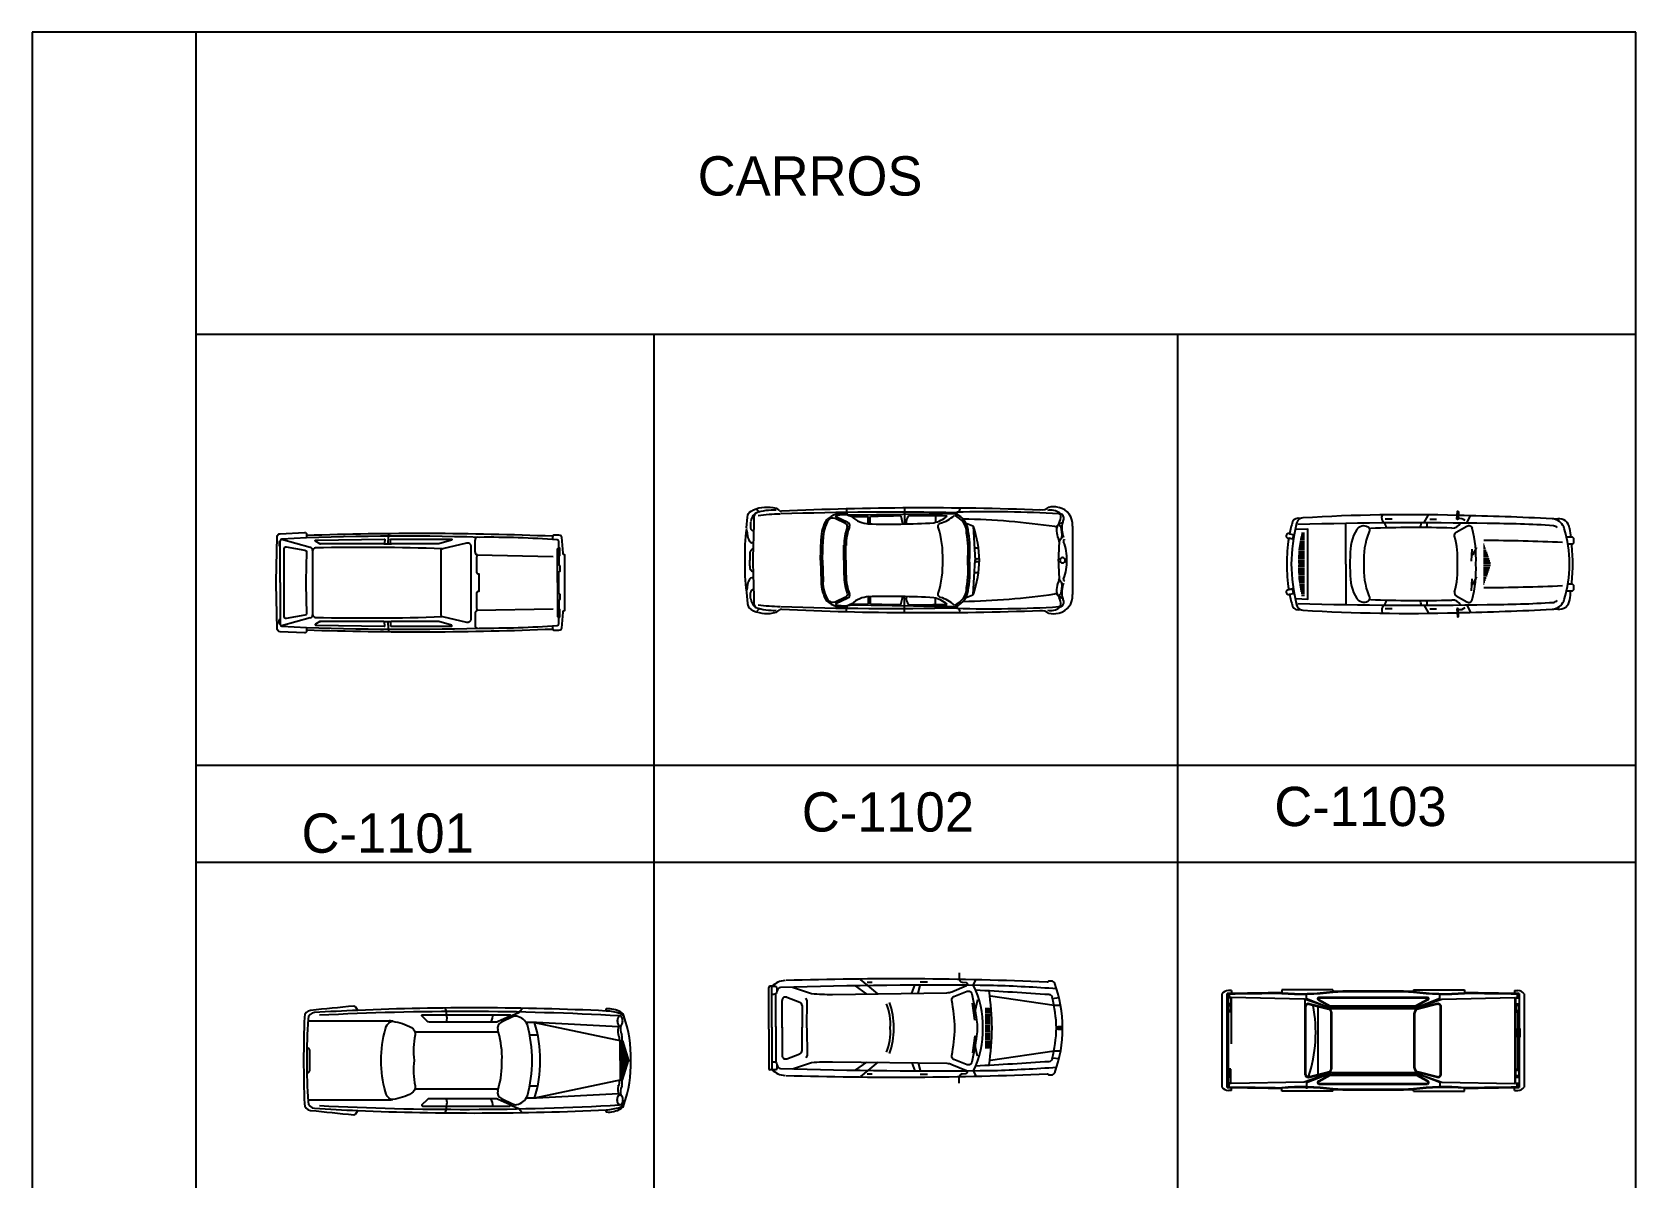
# Model space of a CAD drawing. Extents: x -106 to -5, y -44 to 31.
# Drawn here: x -77.34 to -52.84, y 13.89 to 31.39 of the extents above; entities that cross this region are included whole.
import ezdxf

# ---------------------------------------------------------------- set-up
doc = ezdxf.new("R2010")
doc.units = 0
doc.header["$LTSCALE"] = 100
doc.header["$MEASUREMENT"] = 0
doc.layers.add('C-CARRO', color=2, linetype='CONTINUOUS')
doc.layers.add('FOLHA', color=3, linetype='CONTINUOUS')

# ---------------------------------------------------------------- blocks, each defined once
blk = doc.blocks.new('C-1102')
at = {"layer": 'C-CARRO', "linetype": 'CONTINUOUS'}
for p, q in [((-3.452, 0.772), (-3.456, 0.723)), ((-2.568, 0.793), (-2.568, 0.556)), ((-4.919, 0.582), (-4.919, 0.496)), ((-3.469, 0.563), (-3.629, 0.638)), ((-3.433, 0.577), (-3.615, 0.663)), ((-1.79, 0.709), (-3.4, 0.688)), ((-3.373, 0.668), (-3.122, 0.668)), ((-3.121, 0.556), (-3.121, 0.666)), ((-3.092, 0.556), (-3.092, 0.666)), ((-2.622, 0.678), (-2.597, 0.561)), ((-2.094, 0.675), (-2.096, 0.584)), ((-1.628, 0.567), (-1.527, 0.528)), ((-1.52, 0.523), (-1.488, -0.005)), ((0, 0.523), (0, -0.523)), ((-4.9, 0.458), (-4.876, 0.439)), ((-3.85, 0), (-3.842, 0.328)), ((-3.822, -0.001), (-3.813, 0.327)), ((-4.929, 0.085), (-4.929, -0.003)), ((-4.929, -0.085), (-4.929, 0.003)), ((-3.822, 0.001), (-3.813, -0.327)), ((-3.493, -0.001), (-3.493, 0.23)), ((-3.493, 0.001), (-3.493, -0.23)), ((-3.464, 0.001), (-3.464, -0.23)), ((-1.52, -0.523), (-1.488, 0.005)), ((-3.85, 0), (-3.842, -0.328)), ((-4.9, -0.458), (-4.876, -0.439)), ((-4.983, -0.493), (-4.969, -0.66)), ((-4.919, -0.582), (-4.919, -0.496)), ((-3.433, -0.577), (-3.615, -0.663)), ((-3.452, -0.772), (-3.456, -0.723)), ((-1.79, -0.709), (-3.4, -0.688)), ((-3.373, -0.668), (-3.122, -0.668)), ((-3.121, -0.556), (-3.121, -0.666)), ((-3.092, -0.556), (-3.092, -0.666)), ((-2.622, -0.678), (-2.596, -0.554)), ((-2.568, -0.793), (-2.568, -0.556)), ((-2.094, -0.675), (-2.096, -0.584)), ((-1.628, -0.567), (-1.527, -0.528))]:
    blk.add_line(p, q, dxfattribs=at)
for points in [[(-4.983, 0.493), (-4.969, 0.66, -0.248051), (-4.912, 0.75, -0.180272), (-4.576, 0.804)], [(-1.767, 0.725, 0.01358), (-4.459, 0.707, 0.01358)], [(-3.126, 0.556, 0.021086), (-2.12, 0.572, 0.109394), (-1.917, 0.671)], [(-1.808, -0.686, 0.121143), (-2.019, -0.567, -0.418766), (-2.052, -0.507, 0.077439), (-1.983, 0, 0.077439), (-2.052, 0.507, -0.418766), (-2.019, 0.567, 0.121143), (-1.808, 0.686)], [(-5.006, 0.003, 0.044555), (-4.983, -0.485, 0.044555)], [(-3.491, -0.227, 0.088169), (-3.444, -0.504, -0.386508), (-3.469, -0.563), (-3.629, -0.638, -0.352279), (-3.731, -0.612, -0.143804), (-3.813, -0.324)], [(-4.936, -0.292, 0.14192), (-4.975, -0.456, 0.14192)]]:
    blk.add_lwpolyline(points, format="xyb", dxfattribs=at)
blk.add_lwpolyline([(-3.464, -0.001), (-3.464, 0.23)], dxfattribs=at)
for centre, radius, start, end in [((-4.584, 0.01), 0.755, 85.7203, 109.8748), ((-4.724, 0.843), 0.119, 212.6107, 243.1114), ((-4.573, 0.677), 0.123, 44.524, 90), ((-4.451, 0.796), 0.0476, 224.524, 273.2779), ((-2.259, -45.69), 46.49, 87.8176, 92.6986), ((-1.822, 0.812), 0.108, 284.0395, 344.6824), ((-1.257, -16.265), 17.006, 86.4656, 91.719), ((-0.468, 0.922), 0.151, 258.2535, 313.6042), ((-0.334, 0.54), 0.226, 53.7506, 102.3635), ((-0.291, 0.55), 0.267, 74.1741, 105.8259), ((-0.272, 0.541), 0.273, 356.2059, 76.6964), ((-4.871, 0.496), 0.0476, 180, 232.173), ((-4.739, 0.578), 0.177, 131.0948, 175.8393), ((-82.526, 2.333), 77.681, 358.27726, 358.78022), ((-4.815, 0.678), 0.0476, 109.105, 178.7802), ((-4.824, 0.675), 0.0476, 109.8748, 131.0948), ((-4.467, -1.574), 2.278, 90, 98.5572), ((-3.28, 0.328), 0.562, 147.7084, 180.4415), ((-3.28, 0.328), 0.533, 147.7084, 180.4415), ((-3.521, 0.356), 0.356, 80.6471, 130.4837), ((-3.664, 0.562), 0.0837, 65.166, 142.7911), ((-3.611, 0.671), 0.00952, 103.7072, 244.8823), ((-3.488, 0.166), 0.529, 80.4641, 103.7072), ((-2.688, 0.234), 0.803, 160.3545, 180.5093), ((-3.489, 0.52), 0.0476, 340.3545, 64.8823), ((-3.172, 1.238), 0.605, 241.225, 250.4942), ((-2.688, 0.234), 0.774, 158.548, 180.5093), ((-3.415, 0.73), 0.0423, 190.573, 270.2619), ((-3.453, 0.534), 0.0476, 338.548, 64.8823), ((-3.085, 0.99), 0.435, 228.1214, 266.535), ((-2.347, -22.821), 23.5, 90.6695, 91.8048), ((-2.415, 0.587), 0.128, 134.1691, 194.0471), ((-2.347, -22.821), 23.5, 88.9507, 90.3829), ((-1.907, 0.415), 0.288, 0.1042, 68.6722), ((-1.907, 0.415), 0.317, 0.1042, 68.6722), ((-1.885, -10.485), 11.116, 81.6532, 88.9109), ((-1.534, 0.51), 0.019, 19.0168, 68.5171), ((-3.149, -0.047), 1.727, 1.3878, 19.0168), ((-0.266, 0.542), 0.0286, 258.9021, 310.3254), ((-0.361, 0.688), 0.203, 304.1056, 318.7143), ((0.027, 0.45), 0.272, 162.7049, 211.6591), ((-0.211, 0.638), 0.0773, 269.3757, 71.5121), ((-0.181, 0.556), 0.0286, 150.2706, 239.9719), ((-0.211, 0.679), 0.0286, 5.7666, 85.4427), ((-0.369, 0.663), 0.188, 330.2706, 5.7666), ((-0.24, 0.678), 0.0597, 0.219, 48.3701), ((-0.21, 0.506), 0.0286, 19.5154, 59.9719), ((-0.514, 0.398), 0.352, 351.3898, 19.5154), ((0.249, 0.486), 0.414, 165.658, 199.5517), ((-2.265, 0.114), 2.743, 172.2266, 182.4311), ((-4.672, 0.441), 0.303, 177.1655, 209.4754), ((-4.893, 0.325), 0.0566, 197.1951, 286.7247), ((-3.306, 0.143), 1.709, 355.217, 9.1758), ((-3.306, 0.143), 1.738, 355.217, 9.1758), ((-0.229, 0.278), 0.0286, 357.4001, 67.4842), ((-72.876, 3.577), 72.75, 357.18225, 357.41128), ((-0.229, 0.292), 0.0286, 357.4113, 31.6591), ((-0.171, 0.298), 0.0286, 114.3718, 177.4178), ((-0.195, 0.35), 0.0286, 294.3718, 351.3898), ((-0.111, 0.294), 0.0286, 114.1191, 201.565), ((-0.8, 0.022), 0.712, 357.8332, 21.565), ((-4.862, 0.106), 0.0699, 104.6987, 197.1118), ((-82.526, -2.333), 77.681, 1.21978, 1.72274), ((-3.306, -0.143), 1.738, 350.8242, 4.783), ((-3.149, 0.047), 1.727, 340.9832, 358.6122), ((-1.471, 0.261), 0.0701, 239.2361, 290.2989), ((-1.458, 0.069), 0.0465, 229.6228, 310.3772), ((-0.154, 0), 0.0417, 0, 180), ((-0.8, -0.022), 0.712, 338.435, 2.1668), ((-4.862, -0.106), 0.0699, 162.8882, 255.3013), ((-2.688, -0.234), 0.774, 179.4907, 201.452), ((-3.306, -0.143), 1.709, 350.8242, 4.783), ((-1.471, -0.261), 0.0701, 69.7011, 120.7639), ((-1.458, -0.069), 0.0465, 49.6228, 130.3772), ((-72.876, -3.577), 72.75, 2.58872, 2.81775), ((-0.154, 0), 0.0417, 180, 0), ((-4.893, -0.325), 0.0566, 73.2753, 162.8049), ((-4.871, -0.496), 0.0476, 127.827, 180), ((-3.28, -0.328), 0.562, 179.5585, 212.2916), ((-1.907, -0.415), 0.288, 291.3278, 359.8958), ((-1.907, -0.415), 0.317, 291.3278, 359.8958), ((0.027, -0.45), 0.272, 148.3409, 197.2951), ((-0.229, -0.278), 0.0286, 292.5158, 2.5999), ((-0.229, -0.292), 0.0286, 328.3409, 2.5887), ((-0.171, -0.298), 0.0286, 182.5822, 245.6282), ((-0.195, -0.35), 0.0286, 8.6102, 65.6282), ((-0.514, -0.398), 0.352, 340.4846, 8.6102), ((0.249, -0.486), 0.414, 160.4483, 194.342), ((-0.111, -0.294), 0.0286, 158.435, 245.8809), ((-4.855, -0.651), 0.114, 184.6621, 240.3866), ((-4.739, -0.578), 0.177, 184.1607, 228.9052), ((-4.815, -0.678), 0.0476, 181.2198, 250.895), ((-4.824, -0.675), 0.0476, 228.9052, 250.1252), ((-4.584, -0.01), 0.755, 250.1252, 274.2797), ((-4.467, 1.574), 2.278, 261.4428, 270), ((-2.788, 48.832), 49.568, 268.0686, 271.1806), ((-3.521, -0.356), 0.356, 229.5163, 279.3529), ((-3.611, -0.671), 0.00952, 115.1177, 256.2928), ((-3.488, -0.166), 0.529, 256.2928, 279.5359), ((-3.172, -1.238), 0.605, 109.5058, 118.775), ((-3.415, -0.73), 0.0423, 89.7381, 169.427), ((-3.453, -0.534), 0.0476, 295.1177, 21.452), ((-3.085, -0.99), 0.435, 93.465, 131.8786), ((-2.806, -12.493), 11.941, 86.7056, 91.5374), ((-2.347, 22.821), 23.5, 268.1952, 269.3305), ((-2.415, -0.587), 0.128, 165.9529, 225.8309), ((-2.347, 22.821), 23.5, 269.6171, 271.0493), ((-2.242, -1.079), 0.522, 51.4433, 76.4153), ((-1.822, -0.812), 0.108, 15.3176, 75.9605), ((-1.257, 16.265), 17.006, 268.281, 273.5344), ((-1.885, 10.485), 11.116, 271.0891, 278.3468), ((-1.534, -0.51), 0.019, 291.4829, 340.9832), ((-0.334, -0.54), 0.226, 257.6365, 306.2494), ((-0.266, -0.542), 0.0286, 49.6746, 101.0979), ((-0.361, -0.688), 0.203, 41.2857, 55.8944), ((-0.211, -0.638), 0.0773, 288.4879, 90.6243), ((-0.181, -0.556), 0.0286, 120.0281, 209.7294), ((-0.272, -0.541), 0.273, 283.3036, 3.7941), ((-0.211, -0.679), 0.0286, 274.5573, 354.2334), ((-0.369, -0.663), 0.188, 354.2334, 29.7294), ((-0.24, -0.678), 0.0597, 311.6299, 359.781), ((-0.21, -0.506), 0.0286, 300.0281, 340.4846), ((-4.671, -0.327), 0.487, 240.3866, 281.2628), ((-4.724, -0.843), 0.119, 116.8886, 147.3893), ((-4.573, -0.677), 0.123, 270, 315.476), ((-4.451, -0.796), 0.0476, 86.7221, 135.476), ((-2.259, 45.69), 46.49, 267.3014, 272.1824), ((-0.468, -0.922), 0.151, 46.3958, 101.7465), ((-0.291, -0.55), 0.267, 254.1741, 285.8259)]:
    blk.add_arc(centre, radius, start, end, dxfattribs=at)
blk = doc.blocks.new('C-1103')
at = {"layer": 'C-CARRO', "linetype": 'CONTINUOUS'}
for p, q in [((-2.276, 0.627), (-2.207, 0.754)), ((-3.466, 0.001), (-3.466, 0.612)), ((-2.76, 0.687), (-2.868, 0.687)), ((-2.187, 0.687), (-2.085, 0.687)), ((-1.621, 0.627), (-1.569, 0.733)), ((-4.283, 0.382), (-4.339, 0.396)), ((-4.327, 0.462), (-4.269, 0.452)), ((-4.269, 0.452), (-4.283, 0.382)), ((-4.185, 0.253), (-4.097, 0.253)), ((-4.182, 0.285), (-4.097, 0.285)), ((-4.177, 0.316), (-4.097, 0.316)), ((-4.172, 0.348), (-4.097, 0.348)), ((-4.166, 0.38), (-4.097, 0.38)), ((-4.159, 0.412), (-4.097, 0.412)), ((-4.152, 0.443), (-4.097, 0.443)), ((-4.144, 0.475), (-4.097, 0.475)), ((-1.474, 0.256), (-1.526, 0.153)), ((-1.366, 0.305), (-1.355, 0.305)), ((-1.366, 0.274), (-1.344, 0.274)), ((-4.195, 0.094), (-4.097, 0.094)), ((-4.195, 0.063), (-4.097, 0.063)), ((-4.194, 0.126), (-4.097, 0.126)), ((-4.194, 0.031), (-4.097, 0.031)), ((-4.193, 0.158), (-4.097, 0.158)), ((-4.193, 0.001), (-4.097, 0.001)), ((-4.191, 0.19), (-4.097, 0.19)), ((-4.189, 0.221), (-4.097, 0.221)), ((-3.466, 0.001), (-3.466, -0.609)), ((-1.526, 0.153), (-1.542, 0.153)), ((-1.542, 0.153), (-1.524, 0.153)), ((-1.524, 0.141), (-1.542, 0.143)), ((-1.524, 0.153), (-1.524, 0.141)), ((-1.366, 0.242), (-1.333, 0.242)), ((-1.366, 0.21), (-1.322, 0.21)), ((-1.366, 0.178), (-1.311, 0.178)), ((-1.366, 0.147), (-1.3, 0.147)), ((-1.366, 0.115), (-1.289, 0.115)), ((-1.366, 0.083), (-1.278, 0.083)), ((-1.366, 0.051), (-1.267, 0.051)), ((-1.366, 0.02), (-1.256, 0.02)), ((-4.195, -0.06), (-4.097, -0.06)), ((-4.195, -0.091), (-4.097, -0.091)), ((-4.194, -0.028), (-4.097, -0.028)), ((-4.194, -0.123), (-4.097, -0.123)), ((-4.193, -0.155), (-4.097, -0.155)), ((-4.191, -0.187), (-4.097, -0.187)), ((-4.189, -0.218), (-4.097, -0.218)), ((-1.546, -0.406), (-1.538, -0.223)), ((-1.474, -0.196), (-1.526, -0.3)), ((-1.366, -0.017), (-1.256, -0.017)), ((-1.366, -0.049), (-1.267, -0.049)), ((-1.366, -0.08), (-1.278, -0.08)), ((-1.366, -0.112), (-1.289, -0.112)), ((-1.366, -0.144), (-1.3, -0.144)), ((-1.366, -0.175), (-1.311, -0.175)), ((-1.366, -0.207), (-1.322, -0.207)), ((-1.366, -0.239), (-1.333, -0.239)), ((-4.283, -0.379), (-4.339, -0.393)), ((-4.327, -0.459), (-4.269, -0.449)), ((-4.269, -0.449), (-4.283, -0.379)), ((-4.185, -0.25), (-4.097, -0.25)), ((-4.182, -0.282), (-4.097, -0.282)), ((-4.177, -0.314), (-4.097, -0.314)), ((-4.172, -0.345), (-4.097, -0.345)), ((-4.166, -0.377), (-4.097, -0.377)), ((-4.159, -0.409), (-4.097, -0.409)), ((-4.152, -0.44), (-4.097, -0.44)), ((-4.144, -0.472), (-4.097, -0.472)), ((-1.542, -0.3), (-1.524, -0.3)), ((-1.526, -0.3), (-1.542, -0.3)), ((-1.524, -0.312), (-1.542, -0.31)), ((-1.524, -0.3), (-1.524, -0.312)), ((-1.366, -0.271), (-1.344, -0.271)), ((-1.366, -0.302), (-1.355, -0.302)), ((-2.76, -0.685), (-2.868, -0.685)), ((-2.276, -0.624), (-2.207, -0.751)), ((-2.187, -0.685), (-2.085, -0.685)), ((-1.621, -0.624), (-1.569, -0.73))]:
    blk.add_line(p, q, dxfattribs=at)
for points in [[(-1.767, 0.745, 0.022134), (-4.125, 0.706, 0.089767), (-4.161, 0.697, 0.37104), (-4.282, 0.646, 0.021841), (-4.327, 0.462)], [(-2.914, 0.749, 0.297335), (-2.883, 0.625, 0.297335)], [(-0.029, 0.412, 0.008462), (-0.047, 0.543), (-0.052, 0.55, 0.44775), (-0.231, 0.691, -0.027638), (-0.278, 0.685, 0.046096), (-0.316, 0.692, 0.007519), (-1.751, 0.744)], [(-4.161, 0.697, 0.228086), (-4.22, 0.626, 0.059235), (-4.301, -0.002)], [(-1.283, 0.62, 0.012165), (-4.199, 0.604, 0.012165)], [(-3.301, 0.529, 0.161532), (-3.399, 0.13, 0.050047), (-3.408, -0.001, 0.050047)], [(-3.301, 0.529, -0.395157), (-3.131, 0.572, -0.355302), (-3.106, 0.51, -0.066154), (-3.117, 0.485, 0.107947), (-3.191, 0.001, 0.107947), (-3.117, -0.482, -0.066154), (-3.106, -0.507, -0.355302), (-3.131, -0.569, -0.395157), (-3.301, -0.526)], [(-1.806, 0.426, -0.340328), (-1.782, 0.486), (-1.617, 0.581, -0.501045), (-1.539, 0.548)], [(-1.539, -0.545, 0.076455), (-1.481, -0.002), (-1.481, 0.005, 0.076455), (-1.539, 0.548, 0.076455)], [(-0.236, 0.559, 0.085819), (-0.294, 0.587, 0.016), (-1.309, 0.62, 0.016883)], [(-0.278, -0.682, 0.260573), (-0.13, -0.539, 0.072218), (-0.052, -0.006), (-0.052, 0.009, 0.072218), (-0.13, 0.542, 0.260075), (-0.278, 0.685, 0.007519)], [(-1.806, -0.423, 0.082805), (-1.762, -0.006), (-1.762, 0.009, 0.082805), (-1.806, 0.426, 0.082805)], [(-0.077, 0.308), (-0.016, 0.308, 0.414214), (0.016, 0.34), (0.016, 0.38, 0.414214), (-0.016, 0.412), (-0.096, 0.412)], [(0, 0, 0.019705), (-0.017, 0.308, 0.019705)], [(-4.301, 0.005, 0.059235), (-4.22, -0.623, 0.228086), (-4.161, -0.694, 0.022134)], [(-3.408, 0.004, 0.050047), (-3.399, -0.127, 0.161532), (-3.301, -0.526, 0.161532)], [(-0.017, -0.305, 0.019705), (0, 0.003, 0.019705)], [(-4.327, -0.459, 0.021841), (-4.282, -0.643, 0.37104), (-4.161, -0.694, 0.089767), (-4.125, -0.703, 0.022134), (-1.767, -0.742, 0.022612)], [(-1.806, -0.423, 0.340328), (-1.782, -0.483), (-1.617, -0.578, 0.501045), (-1.539, -0.545)], [(-1.751, -0.741, 0.007519), (-0.316, -0.689, 0.045629), (-0.278, -0.682, -0.027425), (-0.231, -0.688, 0.438872), (-0.048, -0.544, 0.00821), (-0.029, -0.409, 0.00821)], [(-0.096, -0.409), (-0.016, -0.409, 0.414214), (0.016, -0.377), (0.016, -0.337, 0.414214), (-0.016, -0.305), (-0.077, -0.305)], [(-4.199, -0.601, 0.012165), (-1.283, -0.617, 0.012165)], [(-1.309, -0.617, 0.016), (-0.294, -0.584, 0.085819), (-0.236, -0.556)]]:
    blk.add_lwpolyline(points, format="xyb", dxfattribs=at)
for points in [[(-1.773, 0.687), (-1.761, 0.808), (-1.748, 0.801), (-1.754, 0.687), (-1.761, 0.68)], [(-1.773, -0.685), (-1.761, -0.805), (-1.748, -0.798), (-1.754, -0.685), (-1.761, -0.677)]]:
    blk.add_lwpolyline(points, close=True, dxfattribs=at)
for points in [[(-4.231, -0.525), (-4.047, -0.533), (-4.047, 0.001), (-4.047, 0.536), (-4.231, 0.528)], [(-1.546, 0.047), (-1.538, 0.23)]]:
    blk.add_lwpolyline(points, dxfattribs=at)
for centre, radius, start, end in [((-2.373, -16.758), 17.317, 88.2685, 92.3763), ((-2.982, 0.539), 0.134, 5.4232, 39.5781), ((-2.41, 0.617), 0.0925, 320.7624, 7.7153), ((-2.289, 0.61), 0.0656, 308.4398, 17.7719), ((-1.847, 0.699), 0.148, 269.2358, 330.3354), ((-1.726, 0.585), 0.113, 44.8604, 104.3585), ((-4.345, 0.431), 0.0358, 59.0259, 280.1268), ((-2.199, 0.036), 2.17, 170.4623, 180.9135), ((-1.595, -33.151), 33.513, 87.5448, 89.5969), ((-2.199, -0.033), 2.17, 179.0865, 189.5377), ((-4.345, -0.428), 0.0358, 79.8732, 300.9741), ((-1.595, 33.154), 33.513, 270.4031, 272.4552), ((-2.373, 16.761), 17.317, 267.6237, 271.7315), ((-2.803, -0.708), 0.117, 132.8149, 199.0511), ((-2.982, -0.536), 0.134, 320.4219, 354.5768), ((-2.41, -0.614), 0.0925, 352.2847, 39.2376), ((-2.289, -0.607), 0.0656, 342.2281, 51.5602), ((-1.847, -0.696), 0.148, 29.6646, 90.7642), ((-1.726, -0.582), 0.113, 255.6415, 315.1396)]:
    blk.add_arc(centre, radius, start, end, dxfattribs=at)
blk = doc.blocks.new('C-1104')
at = {"layer": 'C-CARRO', "linetype": 'CONTINUOUS'}
for p, q in [((-1.711, 0.734), (-1.66, 0.794)), ((-4.93, 0.604), (-3.695, 0.604)), ((-1.836, 0.683), (-1.711, 0.734)), ((-3.293, 0.437), (-2.027, 0.437)), ((-1.548, 0.391), (-1.427, 0.391)), ((-0.194, 0.395), (-0.19, 0.386)), ((-0.148, 0), (-0.148, 0.299)), ((-0.138, 0.386), (-0.138, 0.395)), ((-0.121, 0), (-0.138, 0.299)), ((-0.067, 0), (-0.128, 0.291)), ((-0.096, 0), (-0.128, 0.287)), ((-0.148, 0), (-0.148, -0.298)), ((-0.121, 0), (-0.138, -0.298)), ((-0.067, 0), (-0.128, -0.29)), ((-0.096, 0), (-0.128, -0.286)), ((-1.548, -0.39), (-1.427, -0.39)), ((-0.194, -0.395), (-0.19, -0.385)), ((-0.138, -0.385), (-0.138, -0.395)), ((-4.93, -0.604), (-3.695, -0.604)), ((-1.836, -0.682), (-1.711, -0.733)), ((-1.711, -0.733), (-1.66, -0.794))]:
    blk.add_line(p, q, dxfattribs=at)
for points in [[(-4.893, -0.763, 0.003227), (-4.234, -0.829, 0.279868), (-4.205, -0.814), (-4.173, -0.765, 0.02249), (-0.378, -0.755, 0.349009), (-0.378, -0.787, 0.154989), (-0.155, -0.737, 0.184356), (-0.107, -0.678, 0.08547), (0, 0, 0.08547), (-0.107, 0.679, 0.184356), (-0.155, 0.737, 0.154989), (-0.378, 0.788, 0.349009), (-0.378, 0.755, 0.02249), (-4.173, 0.765), (-4.205, 0.815, 0.279868), (-4.234, 0.829, 0.003227), (-4.893, 0.764, 0.373344), (-4.988, 0.662, 0.00947), (-5, 0, 0.00947), (-4.988, -0.662, 0.373344)], [(-3.818, 0, -0.064993), (-3.75, 0.483, -0.21714), (-3.671, 0.592, -0.168134), (-3.637, 0.598, -0.088439), (-3.351, 0.501, -0.319083), (-3.298, 0.391, 0.070059), (-3.314, 0, 0.070059), (-3.298, -0.39, -0.319083), (-3.351, -0.501, -0.088439), (-3.637, -0.597, -0.168134), (-3.671, -0.591, -0.21714), (-3.75, -0.482, -0.064993)], [(-1.852, 0.698, -0.803162), (-1.847, 0.678), (-2.037, 0.59, -0.109162), (-2.059, 0.585), (-3.077, 0.585, -0.20074), (-3.115, 0.601), (-3.193, 0.68, -0.66564), (-3.185, 0.698)], [(-0.126, 0.603, 0.054239), (-0.13, 0.634, 0.068074), (-0.138, 0.658, 0.105457), (-0.154, 0.677, 0.193515), (-0.168, 0.681, 0.167002), (-0.182, 0.676, 0.105457), (-0.197, 0.658, 0.068074), (-0.205, 0.634, 0.054239), (-0.209, 0.603, 0.054239), (-0.205, 0.572, 0.068074), (-0.197, 0.548, 0.105457), (-0.182, 0.53, 0.167002), (-0.168, 0.525, 0.167002), (-0.153, 0.53, 0.105457), (-0.138, 0.548, 0.068074), (-0.13, 0.572, 0.054239)], [(-1.852, -0.697, 0.803162), (-1.847, -0.677), (-2.037, -0.589, 0.109162), (-2.059, -0.584), (-3.077, -0.584, 0.20074), (-3.115, -0.6), (-3.193, -0.679, 0.66564), (-3.185, -0.697)], [(-0.126, -0.602, -0.054239), (-0.13, -0.633, -0.068074), (-0.138, -0.657, -0.105457), (-0.154, -0.676, -0.193515), (-0.168, -0.68, -0.167002), (-0.182, -0.675, -0.105457), (-0.197, -0.657, -0.068074), (-0.205, -0.633, -0.054239), (-0.209, -0.602, -0.054239), (-0.205, -0.571, -0.068074), (-0.197, -0.547, -0.105457), (-0.182, -0.529, -0.167002), (-0.168, -0.524, -0.167002), (-0.153, -0.529, -0.105457), (-0.138, -0.547, -0.068074), (-0.13, -0.571, -0.054239)]]:
    blk.add_lwpolyline(points, format="xyb", close=True, dxfattribs=at)
for points in [[(-4.173, 0.765, 0.003924), (-4.834, 0.732, 0.377516), (-4.933, 0.633, 0.016287), (-4.952, 0, 0.016287), (-4.933, -0.632, 0.377516), (-4.834, -0.731, 0.003924), (-4.173, -0.765, 0.060462)], [(-0.174, 0.68, 0.027495), (-4.756, 0.689, 0.027495)], [(-0.097, 0.646, 0.247213), (-0.167, 0.716, 0.060359), (-0.378, 0.755, 0.022488)], [(-1.745, 0.675, 0.157061), (-1.809, 0.666), (-1.978, 0.584, 0.350336), (-2.034, 0.465, 0.350336)], [(-1.508, 0, 0.063137), (-1.582, 0.544, 0.244551), (-1.745, 0.675, 0.255869)], [(-0.146, -0.298), (-1.471, -0.577, 0.073364), (-1.387, 0, 0.073364), (-1.471, 0.577), (-0.146, 0.298)], [(-1.97, 0, 0.081481), (-2.025, 0.426, 0.056473), (-2.034, 0.465)], [(-4.951, -0.184), (-4.938, -0.184, 0.414214), (-4.906, -0.153), (-4.906, 0), (-4.906, 0.153, 0.414214), (-4.938, 0.185), (-4.951, 0.185)], [(-1.745, -0.674, 0.244551), (-1.582, -0.543, 0.063137), (-1.508, 0.001, 0.062132)], [(-2.034, -0.464, 0.350336), (-1.978, -0.583), (-1.809, -0.665, 0.157061), (-1.745, -0.674)], [(-0.378, -0.755, 0.060359), (-0.167, -0.715, 0.247213), (-0.097, -0.645)]]:
    blk.add_lwpolyline(points, format="xyb", dxfattribs=at)
for points in [[(-0.189, 0.511), (-1.441, 0.577), (-1.598, 0.577)], [(-0.164, 0), (-0.164, 0.298), (-0.13, 0.298), (-0.039, 0), (0.004, 0)], [(-0.164, 0.001), (-0.164, -0.298), (-0.13, -0.298), (-0.039, 0.001), (0.004, 0.001)], [(-3.293, -0.436), (-2.027, -0.436)], [(-0.189, -0.51), (-1.441, -0.577), (-1.598, -0.577)]]:
    blk.add_lwpolyline(points, dxfattribs=at)
for centre, radius, start, end in [((-2.969, 0.717), 0.153, 352.9344, 32.8296), ((-3.899, -1.45), 2.064, 82.6987, 84.3133), ((-3.024, 0.643), 0.214, 345.6781, 14.8095), ((-2.26, 0.685), 0.151, 320.7332, 8.311), ((-0.066, 0.446), 0.137, 143.6761, 201.5045), ((0.003, 0.478), 0.164, 161.2266, 210.4509), ((-0.315, 0.317), 0.143, 356.616, 28.9253), ((-0.463, 0.342), 0.328, 352.3457, 7.6543), ((-3.297, -0.045), 1.327, 343.3265, 1.9594), ((-2.2, -0.403), 0.176, 339.9052, 352.8342), ((-0.066, -0.445), 0.137, 158.4955, 216.3239), ((-0.315, -0.316), 0.143, 331.0747, 3.384), ((0.003, -0.478), 0.164, 149.5491, 198.7734), ((-0.463, -0.341), 0.328, 352.3457, 7.6543), ((-2.554, 40.953), 41.7, 266.9731, 273.2729), ((-3.899, 1.45), 2.064, 275.6867, 277.3013), ((-2.969, -0.716), 0.153, 327.1704, 7.0656), ((-3.024, -0.642), 0.214, 345.1905, 14.3219), ((-2.26, -0.685), 0.151, 351.689, 39.2668), ((-0.435, 0.138), 0.894, 273.6185, 273.6422)]:
    blk.add_arc(centre, radius, start, end, dxfattribs=at)
blk = doc.blocks.new('C-1105')
at = {"layer": 'C-CARRO', "linetype": 'CONTINUOUS'}
for p, q in [((-2.973, 0.648), (-3.086, 0.741)), ((-1.579, 0.842), (-1.579, 0.753)), ((-4.488, 0.017), (-4.488, 0.619)), ((-4.439, 0.64), (-4.467, 0.64)), ((-4.439, 0.009), (-4.439, 0.632)), ((-4.382, 0.017), (-4.382, 0.513)), ((-2.994, 0.521), (-3.161, 0.641)), ((-2.987, 0.699), (-2.909, 0.699)), ((-2.824, 0.522), (-2.973, 0.648)), ((-2.301, 0.53), (-2.256, 0.652)), ((-2.204, 0.532), (-2.173, 0.649)), ((-2.173, 0.707), (-2.061, 0.707)), ((-1.534, 0.701), (-1.471, 0.693)), ((-1.453, 0.672), (-1.453, 0.652)), ((-1.361, 0.657), (-1.325, 0.733)), ((-4.283, 0), (-4.283, 0.42)), ((-4.212, 0.469), (-4.013, 0.392)), ((-3.979, 0.343), (-3.979, 0.009)), ((-1.339, 0.119), (-1.375, 0.379)), ((-1.339, 0.253), (-1.361, 0.244)), ((-1.297, 0.43), (-1.339, 0.253)), ((-1.182, 0.298), (-1.106, 0.298)), ((-1.182, 0.266), (-1.106, 0.266)), ((-1.099, 0.489), (-0.128, 0.346)), ((-0.152, 0.452), (-0.057, 0.463)), ((-0.128, 0.346), (-0.035, 0.346)), ((-4.488, -0.018), (-4.488, 0.017)), ((-4.439, 0.013), (-4.439, -0.633)), ((-4.382, 0.021), (-4.382, -0.515)), ((-1.182, 0.235), (-1.106, 0.235)), ((-1.182, 0.203), (-1.106, 0.203)), ((-1.182, 0.172), (-1.106, 0.172)), ((-1.182, 0.14), (-1.106, 0.14)), ((-1.182, 0.108), (-1.106, 0.108)), ((-1.182, 0.077), (-1.106, 0.077)), ((-1.182, 0.045), (-1.106, 0.045)), ((-1.182, 0.013), (-1.106, 0.013)), ((-4.488, -0.018), (-4.488, -0.62)), ((-3.908, -0.001), (-3.902, -0.423)), ((-1.339, -0.12), (-1.375, -0.38)), ((-1.182, -0.015), (-1.106, -0.015)), ((-1.182, -0.046), (-1.106, -0.046)), ((-1.182, -0.078), (-1.106, -0.078)), ((-1.182, -0.11), (-1.106, -0.11)), ((-1.182, -0.141), (-1.106, -0.141)), ((-1.182, -0.173), (-1.106, -0.173)), ((-1.182, -0.205), (-1.106, -0.205)), ((-1.182, -0.236), (-1.106, -0.236)), ((-3.902, -0.423), (-3.923, -0.456)), ((-1.339, -0.254), (-1.361, -0.245)), ((-1.297, -0.431), (-1.339, -0.254)), ((-1.182, -0.268), (-1.106, -0.268)), ((-1.182, -0.3), (-1.106, -0.3)), ((-0.152, -0.454), (-0.057, -0.465)), ((-4.439, -0.641), (-4.467, -0.641)), ((-4.425, -0.633), (-4.382, -0.633)), ((-4.361, -0.612), (-4.361, -0.557)), ((-2.994, -0.522), (-3.161, -0.642)), ((-2.973, -0.65), (-3.086, -0.743)), ((-2.987, -0.701), (-2.909, -0.701)), ((-2.824, -0.523), (-2.973, -0.65)), ((-2.301, -0.531), (-2.256, -0.654)), ((-2.204, -0.533), (-2.173, -0.65)), ((-2.173, -0.708), (-2.061, -0.708)), ((-1.534, -0.702), (-1.471, -0.694)), ((-1.453, -0.673), (-1.453, -0.653)), ((-1.361, -0.659), (-1.325, -0.734)), ((-1.579, -0.844), (-1.579, -0.755))]:
    blk.add_line(p, q, dxfattribs=at)
for points in [[(0, 0, 0.08858), (-0.118, 0.681, 0.315556), (-0.168, 0.716), (-0.212, 0.716), (-0.212, 0.72, -0.429001), (-0.234, 0.699, 0.01892), (-4.227, 0.724, 0.019147)], [(-0.09, 0.598, 0.008534), (-1.056, 0.648, 0.010504), (-4.31, 0.617, 0.399706), (-4.361, 0.565, -0.409381), (-4.413, 0.513), (-4.439, 0.513)], [(-4.361, 0.556), (-4.361, 0.611, 0.414214), (-4.382, 0.632), (-4.425, 0.632)], [(-4.127, 0.623), (-3.835, 0.524, 0.018848), (-3.515, 0.513), (-1.769, 0.538, 0.096165), (-1.691, 0.554), (-1.467, 0.648)], [(-1.644, 0, 0.034633), (-1.693, 0.42, -0.359343), (-1.66, 0.479), (-1.456, 0.56, -0.463673), (-1.385, 0.522, -0.017325), (-1.313, 0.118, -0.070894), (-1.313, -0.12, -0.017325), (-1.385, -0.523, -0.463673), (-1.456, -0.561), (-1.66, -0.48, -0.359343), (-1.693, -0.421, 0.034633), (-1.644, -0.001)], [(-1.217, 0, 0.116957), (-1.359, 0.651, 0.116957)], [(-2.641, -0.389, 0.071428), (-2.576, -0.01), (-2.576, 0.009, 0.071428), (-2.641, 0.388)], [(-4.283, 0.013), (-4.283, -0.421, 0.526698), (-4.212, -0.47), (-4.013, -0.393, 0.310017), (-3.979, -0.344), (-3.979, 0.013)], [(-4.227, -0.725, 0.01892), (-0.234, -0.701, -0.429001), (-0.212, -0.722), (-0.212, -0.717), (-0.168, -0.717, 0.315556), (-0.118, -0.683, 0.08858), (0, -0.001)], [(-2.69, -0.372, 0.115466), (-2.632, -0.001, 0.115466)], [(-1.359, -0.653, 0.116957), (-1.217, -0.001, 0.116957)], [(-4.439, -0.515), (-4.413, -0.515, -0.409381), (-4.361, -0.566, 0.399706), (-4.31, -0.618, 0.010504), (-1.056, -0.65, 0.008534), (-0.09, -0.599)], [(-4.127, -0.624), (-3.835, -0.526, -0.018848), (-3.515, -0.515), (-1.769, -0.539, -0.096165), (-1.691, -0.556), (-1.467, -0.65)]]:
    blk.add_lwpolyline(points, format="xyb", dxfattribs=at)
for points in [[(-3.908, 0), (-3.902, 0.421), (-3.923, 0.454)], [(-0.069, -0.001), (-0.069, 0.024), (-0.026, 0.024), (-0.026, -0.001), (-0.026, -0.026), (-0.069, -0.026), (-0.069, -0.001), (-0.092, -0.001), (-0.022, -0.001)], [(-1.099, -0.49), (-0.128, -0.347), (-0.035, -0.347)]]:
    blk.add_lwpolyline(points, dxfattribs=at)
for centre, radius, start, end in [((-1.527, 0.753), 0.0527, 180, 262.5194), ((-4.467, 0.619), 0.0211, 90, 180), ((-4.232, 0.445), 0.279, 91.8429, 137.9318), ((-1.474, 0.672), 0.0211, 0, 82.5194), ((-4.163, -56.558), 57.204, 86.0303, 87.1583), ((-6.427, -0.122), 5.351, 1.3106, 7.3713), ((-0.207, 0.456), 0.0527, 13.4685, 84.8993), ((-4.231, 0.42), 0.0527, 68.8973, 180), ((-4.032, 0.343), 0.0527, 0, 68.8973), ((-3.452, 0.062), 0.822, 355.6891, 22.0353), ((-2.471, -0.086), 2.38, 2.0617, 13.4685), ((-6.427, 0.121), 5.351, 352.6287, 358.6894), ((-2.471, 0.084), 2.38, 346.5315, 357.9383), ((-0.207, -0.458), 0.0527, 275.1007, 346.5315), ((-4.467, -0.62), 0.0211, 180, 270), ((-4.232, -0.446), 0.279, 222.0682, 268.1571), ((-4.382, -0.612), 0.0211, 270, 0), ((-1.527, -0.755), 0.0527, 97.4806, 180), ((-1.474, -0.673), 0.0211, 277.4806, 0), ((-4.163, 56.557), 57.204, 272.8417, 273.9697)]:
    blk.add_arc(centre, radius, start, end, dxfattribs=at)
blk = doc.blocks.new('C-1106')
at = {"layer": 'C-CARRO'}
for p, q in [((-4.47, 0.762), (-4.519, 0.762)), ((-4.47, 0.762), (-4.47, 0.719)), ((-2.924, 0.774), (-3.704, 0.774)), ((-3.704, 0.774), (-3.704, 0.719)), ((-2.924, 0.774), (-2.924, 0.749)), ((-1.693, 0.774), (-0.913, 0.774)), ((-1.693, 0.774), (-1.693, 0.749)), ((-0.913, 0.774), (-0.913, 0.719)), ((-0.146, 0.762), (-0.146, 0.719)), ((-0.146, 0.762), (-0.097, 0.762)), ((-4.616, -0.713), (-4.616, 0.713)), ((-4.538, -0.716), (-4.538, 0.716)), ((-4.481, 0.656), (-4.538, 0.656)), ((-4.481, 0.651), (-4.538, 0.651)), ((-4.481, 0.559), (-4.538, 0.559)), ((-4.481, 0.554), (-4.538, 0.554)), ((-4.519, 0.707), (-4.519, 0.656)), ((-4.519, 0.656), (-4.519, 0.707)), ((-4.519, -0.707), (-4.519, 0.671)), ((-4.509, 0.708), (-4.509, 0.656)), ((-4.481, 0.656), (-4.481, 0.439)), ((-3.359, 0.634), (-4.474, 0.658)), ((-4.474, 0.658), (-4.474, -0.05)), ((-2.939, 0.489), (-3.359, 0.634)), ((-3.346, -0.523), (-3.346, 0.63)), ((-3.337, -0.521), (-3.337, 0.545)), ((-3.327, 0.643), (-3.327, 0.706)), ((-3.327, 0.643), (-2.939, 0.489)), ((-3.293, 0.554), (-2.992, 0.479)), ((-3.291, 0.564), (-2.99, 0.488)), ((-3.151, 0.519), (-3.151, -0.519)), ((-3.139, 0.664), (-1.475, 0.664)), ((-3.139, 0.654), (-1.477, 0.654)), ((-3.139, 0.627), (-2.962, 0.528)), ((-3.139, 0.616), (-2.964, 0.518)), ((-2.964, 0.518), (-1.652, 0.518)), ((-2.962, 0.528), (-1.655, 0.528)), ((-1.29, 0.643), (-1.677, 0.489)), ((-1.677, 0.489), (-1.258, 0.634)), ((-1.477, 0.627), (-1.655, 0.528)), ((-1.477, 0.616), (-1.652, 0.518)), ((-1.326, 0.564), (-1.627, 0.488)), ((-1.324, 0.554), (-1.624, 0.479)), ((-1.29, 0.643), (-1.29, 0.706)), ((-1.28, -0.522), (-1.28, 0.545)), ((-1.27, -0.523), (-1.27, 0.535)), ((-1.258, 0.634), (-0.143, 0.658)), ((-0.143, 0.658), (-0.143, -0.658)), ((-0.135, 0.656), (-0.135, 0.439)), ((-0.135, 0.656), (-0.078, 0.656)), ((-0.135, 0.651), (-0.078, 0.651)), ((-0.135, 0.559), (-0.078, 0.559)), ((-0.135, 0.554), (-0.078, 0.554)), ((-0.107, 0.717), (-0.107, 0.656)), ((-0.107, 0.675), (-0.107, 0.651)), ((-0.097, 0.707), (-0.097, 0.656)), ((-0.078, 0.716), (-0.078, -0.047)), ((0, 0.713), (0, -0.713)), ((-4.481, 0.439), (-4.538, 0.439)), ((-2.947, -0.419), (-2.947, 0.419)), ((-2.939, 0.489), (-1.677, 0.489)), ((-2.937, -0.419), (-2.937, 0.419)), ((-1.68, -0.419), (-1.68, 0.419)), ((-1.67, -0.419), (-1.67, 0.419)), ((-0.135, 0.439), (-0.078, 0.439)), ((-0.107, 0.439), (-0.107, -0.439)), ((-0.097, 0.439), (-0.097, -0.047)), ((-0.107, 0.051), (-0.107, 0.184)), ((-0.068, 0.051), (-0.107, 0.051)), ((-0.097, 0.051), (-0.097, -0.439)), ((-0.078, 0.051), (-0.078, -0.716)), ((-0.068, 0.184), (-0.068, 0.051)), ((-0.107, -0.047), (-0.068, -0.047)), ((-4.481, -0.439), (-4.538, -0.439)), ((-4.481, -0.656), (-4.481, -0.439)), ((-2.939, -0.489), (-3.359, -0.634)), ((-3.293, -0.554), (-2.992, -0.479)), ((-3.291, -0.564), (-2.99, -0.488)), ((-2.939, -0.489), (-1.677, -0.489)), ((-1.677, -0.489), (-1.258, -0.634)), ((-1.326, -0.564), (-1.627, -0.488)), ((-1.324, -0.554), (-1.624, -0.479)), ((-0.135, -0.656), (-0.135, -0.439)), ((-0.135, -0.439), (-0.078, -0.439)), ((-4.481, -0.554), (-4.538, -0.554)), ((-4.481, -0.559), (-4.538, -0.559)), ((-4.481, -0.651), (-4.538, -0.651)), ((-4.481, -0.656), (-4.538, -0.656)), ((-4.519, -0.707), (-4.519, -0.656)), ((-4.519, -0.656), (-4.519, -0.707)), ((-4.509, -0.708), (-4.509, -0.656)), ((-3.359, -0.634), (-4.474, -0.658)), ((-4.47, -0.762), (-4.47, -0.719)), ((-3.704, -0.775), (-3.704, -0.729)), ((-3.327, -0.643), (-2.985, -0.507)), ((-3.327, -0.643), (-3.327, -0.74)), ((-3.139, -0.616), (-2.964, -0.518)), ((-3.139, -0.627), (-2.962, -0.528)), ((-3.139, -0.654), (-1.477, -0.654)), ((-3.139, -0.664), (-1.475, -0.664)), ((-2.964, -0.518), (-1.652, -0.518)), ((-2.962, -0.528), (-1.655, -0.528)), ((-1.477, -0.627), (-1.655, -0.528)), ((-1.477, -0.616), (-1.652, -0.518)), ((-1.29, -0.643), (-1.631, -0.507)), ((-1.29, -0.643), (-1.29, -0.706)), ((-1.258, -0.634), (-0.143, -0.658)), ((-0.913, -0.774), (-0.913, -0.719)), ((-0.146, -0.762), (-0.146, -0.719)), ((-0.135, -0.554), (-0.078, -0.554)), ((-0.135, -0.559), (-0.078, -0.559)), ((-0.135, -0.651), (-0.078, -0.651)), ((-0.135, -0.656), (-0.078, -0.656)), ((-0.107, -0.717), (-0.107, -0.656)), ((-0.107, -0.656), (-0.107, -0.708)), ((-0.097, -0.707), (-0.097, -0.656)), ((-0.097, -0.656), (-0.097, -0.707)), ((-4.47, -0.762), (-4.519, -0.762)), ((-2.924, -0.774), (-3.704, -0.775)), ((-2.924, -0.774), (-2.924, -0.749)), ((-1.693, -0.774), (-1.693, -0.749)), ((-1.693, -0.774), (-0.913, -0.774)), ((-0.146, -0.762), (-0.097, -0.762))]:
    blk.add_line(p, q, dxfattribs=at)
for points in [[(-4.482, 0.497, -0.048725), (-4.484, 0.476, -0.0625), (-4.489, 0.46, -0.10298), (-4.499, 0.448, -0.180912), (-4.51, 0.443, -0.180912), (-4.521, 0.448, -0.10298), (-4.53, 0.46, -0.0625), (-4.536, 0.476, -0.048725), (-4.538, 0.497, -0.048725), (-4.536, 0.518, -0.0625), (-4.53, 0.534, -0.10298), (-4.521, 0.546, -0.180912), (-4.51, 0.551, -0.180912), (-4.499, 0.546, -0.10298), (-4.489, 0.534, -0.0625), (-4.484, 0.518, -0.048725)], [(-4.486, 0.497, -0.048725), (-4.488, 0.477, -0.0625), (-4.493, 0.463, -0.10298), (-4.502, 0.451, -0.180912), (-4.51, 0.448, -0.180912), (-4.517, 0.451, -0.10298), (-4.526, 0.463, -0.0625), (-4.531, 0.477, -0.048725), (-4.533, 0.497, -0.048725), (-4.531, 0.517, -0.0625), (-4.526, 0.531, -0.10298), (-4.517, 0.543, -0.180912), (-4.51, 0.546, -0.180912), (-4.502, 0.543, -0.10298), (-4.493, 0.531, -0.0625), (-4.488, 0.517, -0.048725)], [(-0.135, 0.497, 0.048725), (-0.133, 0.476, 0.0625), (-0.128, 0.46, 0.10298), (-0.118, 0.448, 0.180912), (-0.107, 0.443, 0.180912), (-0.096, 0.448, 0.10298), (-0.086, 0.46, 0.0625), (-0.081, 0.476, 0.048725), (-0.079, 0.497, 0.048725), (-0.081, 0.518, 0.0625), (-0.086, 0.534, 0.10298), (-0.096, 0.546, 0.180912), (-0.107, 0.551, 0.180912), (-0.118, 0.546, 0.10298), (-0.128, 0.534, 0.0625), (-0.133, 0.518, 0.048725)], [(-0.13, 0.497, 0.048725), (-0.128, 0.477, 0.0625), (-0.123, 0.463, 0.10298), (-0.115, 0.451, 0.180912), (-0.107, 0.448, 0.180912), (-0.099, 0.451, 0.10298), (-0.09, 0.463, 0.0625), (-0.086, 0.477, 0.048725), (-0.084, 0.497, 0.048725), (-0.086, 0.517, 0.0625), (-0.09, 0.531, 0.10298), (-0.099, 0.543, 0.180912), (-0.107, 0.546, 0.180912), (-0.115, 0.543, 0.10298), (-0.123, 0.531, 0.0625), (-0.128, 0.517, 0.048725)], [(-4.482, -0.497, 0.048725), (-4.484, -0.476, 0.0625), (-4.489, -0.461, 0.10298), (-4.499, -0.448, 0.180912), (-4.51, -0.443, 0.180912), (-4.521, -0.448, 0.10298), (-4.53, -0.461, 0.0625), (-4.536, -0.476, 0.048725), (-4.538, -0.497, 0.048725), (-4.536, -0.518, 0.0625), (-4.53, -0.534, 0.10298), (-4.521, -0.547, 0.180912), (-4.51, -0.551, 0.180912), (-4.499, -0.547, 0.10298), (-4.489, -0.534, 0.0625), (-4.484, -0.518, 0.048725)], [(-4.486, -0.497, 0.048725), (-4.488, -0.477, 0.0625), (-4.493, -0.463, 0.10298), (-4.502, -0.451, 0.180912), (-4.51, -0.448, 0.180912), (-4.517, -0.451, 0.10298), (-4.526, -0.463, 0.0625), (-4.531, -0.477, 0.048725), (-4.533, -0.497, 0.048725), (-4.531, -0.517, 0.0625), (-4.526, -0.531, 0.10298), (-4.517, -0.543, 0.180912), (-4.51, -0.546, 0.180912), (-4.502, -0.543, 0.10298), (-4.493, -0.531, 0.0625), (-4.488, -0.517, 0.048725)], [(-0.135, -0.497, -0.048725), (-0.133, -0.476, -0.0625), (-0.128, -0.46, -0.10298), (-0.118, -0.448, -0.180912), (-0.107, -0.443, -0.180912), (-0.096, -0.448, -0.10298), (-0.086, -0.46, -0.0625), (-0.081, -0.476, -0.048725), (-0.079, -0.497, -0.048725), (-0.081, -0.518, -0.0625), (-0.086, -0.534, -0.10298), (-0.096, -0.546, -0.180912), (-0.107, -0.551, -0.180912), (-0.118, -0.546, -0.10298), (-0.128, -0.534, -0.0625), (-0.133, -0.518, -0.048725)], [(-0.13, -0.497, -0.048725), (-0.128, -0.477, -0.0625), (-0.123, -0.463, -0.10298), (-0.115, -0.451, -0.180912), (-0.107, -0.448, -0.180912), (-0.099, -0.451, -0.10298), (-0.09, -0.463, -0.0625), (-0.086, -0.477, -0.048725), (-0.084, -0.497, -0.048725), (-0.086, -0.517, -0.0625), (-0.09, -0.531, -0.10298), (-0.099, -0.543, -0.180912), (-0.107, -0.546, -0.180912), (-0.115, -0.543, -0.10298), (-0.123, -0.531, -0.0625), (-0.128, -0.517, -0.048725)]]:
    blk.add_lwpolyline(points, format="xyb", close=True, dxfattribs=at)
for centre, radius, start, end in [((-4.524, 0.651), 0.111, 87.2325, 145.8976), ((-3.398, 4.058), 3.352, 264.7689, 278.1332), ((-3.398, 4.058), 3.343, 264.7689, 278.1332), ((-2.308, -29.196), 29.951, 88.8222, 91.1778), ((-2.308, -29.2), 29.945, 88.822, 91.178), ((-1.218, 4.058), 3.352, 261.8668, 275.2311), ((-1.218, 4.058), 3.343, 261.8668, 275.2311), ((-0.092, 0.651), 0.111, 34.1024, 92.7675), ((0.127, -280.77), 281.525, 90.77976, 90.94965), ((0.269, -301.967), 302.713, 90.75205, 90.90636), ((-3.298, 0.516), 0.0486, 69.5675, 171.6839), ((-3.298, 0.516), 0.0389, 69.5675, 171.6839), ((-5.393, 0.128), 2.208, 342.0078, 10.6649), ((-3.133, 0.641), 0.0244, 113.0603, 246.9397), ((-3.133, 0.641), 0.0147, 113.0603, 246.9397), ((-1.483, 0.641), 0.0147, 293.0603, 66.9397), ((-1.483, 0.641), 0.0244, 293.0603, 66.9397), ((-1.318, 0.516), 0.0486, 8.3161, 110.4325), ((-1.318, 0.516), 0.0389, 8.3161, 110.4325), ((-4.744, -280.77), 281.525, 89.05035, 89.22024), ((-4.886, -301.967), 302.713, 89.09364, 89.24795), ((-3.01, 0.418), 0.0631, 359.64, 78.0627), ((-3.01, 0.418), 0.0729, 359.64, 78.0627), ((-1.607, 0.418), 0.0729, 101.9373, 180.36), ((-1.607, 0.418), 0.0631, 101.9373, 180.36), ((-3.01, -0.418), 0.0631, 281.9373, 0.36), ((-3.01, -0.418), 0.0729, 281.9373, 0.36), ((-1.607, -0.418), 0.0729, 179.64, 258.0627), ((-1.607, -0.418), 0.0631, 179.64, 258.0627), ((-4.524, -0.651), 0.111, 214.1035, 272.7686), ((0.125, 280.77), 281.525, 269.05079, 269.22068), ((0.267, 301.967), 302.713, 269.09406, 269.24837), ((-3.398, -4.058), 3.352, 81.8679, 95.2322), ((-3.398, -4.058), 3.343, 81.8679, 95.2322), ((-3.298, -0.516), 0.0486, 188.3161, 290.4325), ((-3.298, -0.516), 0.0389, 188.3161, 290.4325), ((-3.133, -0.641), 0.0244, 113.0603, 246.9397), ((-3.133, -0.641), 0.0147, 113.0603, 246.9397), ((-1.218, -4.058), 3.352, 84.77, 98.1343), ((-1.218, -4.058), 3.343, 84.77, 98.1343), ((-1.483, -0.641), 0.0147, 293.0603, 66.9397), ((-1.483, -0.641), 0.0244, 293.0603, 66.9397), ((-1.318, -0.516), 0.0486, 249.5675, 351.6839), ((-1.318, -0.516), 0.0389, 249.5675, 351.6839), ((-4.888, 301.967), 302.712, 270.75248, 270.90678), ((-4.746, 280.77), 281.525, 270.78019, 270.95008), ((-0.092, -0.65), 0.111, 267.2336, 325.8987), ((-2.308, 29.2), 29.945, 268.822, 271.178), ((-2.308, 29.196), 29.951, 268.8222, 271.1778)]:
    blk.add_arc(centre, radius, start, end, dxfattribs=at)
blk = doc.blocks.new('FOLHAVERDE')
at = {"layer": 'FOLHA', "linetype": 'CONTINUOUS'}
for p, q in [((-5.455, 37.298), (-29.955, 37.298)), ((-29.955, 37.298), (-29.955, 2.298)), ((-27.455, 37.298), (-27.455, 2.298)), ((-5.455, 2.298), (-5.455, 37.298)), ((-27.455, 35.298), (-27.455, 2.298))]:
    blk.add_line(p, q, dxfattribs=at)

msp = doc.modelspace()

# ---------------------------------------------------------------- linework, layer by layer
at = {"layer": 'C-CARRO', "linetype": 'CONTINUOUS'}
for p, q in [((-73.567, 23.598), (-73.567, 23.552)), ((-73.55, 23.607), (-73.558, 23.607)), ((-73.558, 23.542), (-73.55, 23.542)), ((-73.55, 22.98), (-73.55, 23.618)), ((-73.091, 23.517), (-73.529, 23.637)), ((-71.967, 23.574), (-71.852, 23.574)), ((-69.313, 22.981), (-69.313, 23.496)), ((-69.291, 23.389), (-69.313, 23.389)), ((-73.55, 22.98), (-73.55, 22.341)), ((-69.313, 22.978), (-69.313, 22.464)), ((-69.287, 22.571), (-69.291, 22.571)), ((-69.278, 22.452), (-69.278, 22.562)), ((-73.567, 22.361), (-73.567, 22.408)), ((-73.558, 22.417), (-73.55, 22.417)), ((-73.55, 22.352), (-73.558, 22.352)), ((-73.091, 22.443), (-73.529, 22.322)), ((-71.967, 22.385), (-71.852, 22.385)), ((-70.575, 22.514), (-70.575, 22.33))]:
    msp.add_line(p, q, dxfattribs=at)
for points in [[(-73.148, 22.296), (-73.148, 22.24, -0.429028), (-73.178, 22.212), (-73.553, 22.231, -0.392477), (-73.597, 22.276), (-73.614, 22.96), (-73.614, 23), (-73.597, 23.683, -0.392477), (-73.553, 23.728), (-73.178, 23.747, -0.429028), (-73.148, 23.719), (-73.148, 23.664)], [(-69.313, 23.496, -0.348579), (-69.306, 23.505), (-69.301, 23.506, 0.348579), (-69.294, 23.515), (-69.294, 23.605, 0.386571), (-69.319, 23.633, 0.021054), (-70.511, 23.672, 0.019755), (-73.524, 23.646, 0.398909), (-73.55, 23.618)], [(-69.386, 23.688, 0.018907), (-73.148, 23.7, 0.018907)], [(-72.947, 23.574), (-73.012, 23.613, -0.756435), (-73.008, 23.63), (-71.961, 23.646, -0.450551), (-71.952, 23.636), (-71.956, 23.588, -0.384503), (-71.975, 23.572), (-72.937, 23.572, -0.133587), (-72.947, 23.574, 0.133587), (-72.937, 23.572)], [(-69.389, 22.317), (-69.389, 22.28, 0.428393), (-69.36, 22.252, 0.000837), (-69.276, 22.257, 0.399381), (-69.249, 22.285), (-69.231, 22.531, -0.491722), (-69.203, 22.556), (-69.203, 22.98), (-69.203, 23.404, -0.491722), (-69.231, 23.428), (-69.249, 23.674, 0.399381), (-69.276, 23.702, 0.000837), (-69.36, 23.707, 0.428393), (-69.389, 23.679), (-69.389, 23.642)], [(-71.081, 23.498, 0.014428), (-73.011, 23.51, 0.406579), (-73.057, 23.464), (-73.057, 22.981)], [(-69.381, 22.577), (-70.545, 22.554, 0.287601), (-70.547, 22.589), (-70.547, 22.816, -0.539431), (-70.511, 22.85), (-70.511, 22.98), (-70.511, 23.109, -0.539431), (-70.547, 23.143), (-70.547, 23.37, 0.287601), (-70.545, 23.405), (-69.381, 23.382)], [(-69.313, 22.571), (-69.291, 22.571), (-69.291, 22.713), (-69.274, 22.734), (-69.274, 22.801), (-69.294, 22.818), (-69.294, 22.98), (-69.294, 23.142), (-69.274, 23.158), (-69.274, 23.225), (-69.291, 23.247), (-69.291, 23.389), (-69.287, 23.389, 0.414214), (-69.278, 23.398), (-69.278, 23.508, 0.357163), (-69.293, 23.512)], [(-73.057, 22.979), (-73.057, 22.496, 0.406579), (-73.011, 22.449, 0.014428), (-71.081, 22.461, 0.014621)], [(-73.55, 22.341, 0.398909), (-73.524, 22.313, 0.019755), (-70.511, 22.287, 0.021054), (-69.319, 22.327, 0.386571), (-69.294, 22.355), (-69.294, 22.445, 0.348579), (-69.301, 22.454), (-69.306, 22.455, -0.348579), (-69.313, 22.464)], [(-72.947, 22.385, -0.133587), (-72.937, 22.388, 0.133587), (-72.947, 22.385), (-73.012, 22.347, 0.756435), (-73.008, 22.329), (-71.961, 22.313, 0.450551), (-71.952, 22.324), (-71.956, 22.371, 0.384503), (-71.975, 22.388), (-72.937, 22.388)], [(-73.148, 22.259, 0.018907), (-69.386, 22.272, 0.018907)]]:
    msp.add_lwpolyline(points, format="xyb", dxfattribs=at)
for points in [[(-73.157, 22.954), (-73.15, 22.509, -0.370267), (-73.173, 22.481), (-73.458, 22.433, -0.464462), (-73.49, 22.461), (-73.49, 22.98), (-73.49, 23.499, -0.464462), (-73.458, 23.526), (-73.173, 23.478, -0.370267), (-73.15, 23.45), (-73.157, 23.005)], [(-70.937, 23.646, -0.869605), (-70.935, 23.628), (-71.128, 23.573, -0.069745), (-71.136, 23.572), (-71.847, 23.572, -0.414214), (-71.866, 23.59), (-71.866, 23.637, -0.414214), (-71.857, 23.646)], [(-70.641, 22.98), (-70.641, 22.416, -0.482273), (-70.698, 22.371), (-71.069, 22.456, -0.349279), (-71.091, 22.483), (-71.091, 22.98), (-71.091, 23.476, -0.349279), (-71.069, 23.503), (-70.698, 23.589, -0.482273), (-70.641, 23.543)], [(-69.282, 23.452, 0.039554), (-69.283, 23.467, 0.052388), (-69.287, 23.479, 0.095626), (-69.293, 23.488, 0.242614), (-69.297, 23.49, 0.208432), (-69.302, 23.488, 0.095626), (-69.307, 23.479, 0.052388), (-69.31, 23.467, 0.039554), (-69.312, 23.452, 0.039554), (-69.31, 23.436, 0.052388), (-69.307, 23.425, 0.095626), (-69.302, 23.416, 0.208432), (-69.297, 23.414, 0.208432), (-69.292, 23.416, 0.095626), (-69.287, 23.425, 0.052388), (-69.283, 23.436, 0.039554)], [(-69.282, 22.508, -0.039554), (-69.283, 22.492, -0.052388), (-69.287, 22.481, -0.095626), (-69.293, 22.471, -0.242614), (-69.297, 22.47, -0.208432), (-69.302, 22.472, -0.095626), (-69.307, 22.481, -0.052388), (-69.31, 22.492, -0.039554), (-69.312, 22.508, -0.039554), (-69.31, 22.523, -0.052388), (-69.307, 22.535, -0.095626), (-69.302, 22.544, -0.208432), (-69.297, 22.546, -0.208432), (-69.292, 22.544, -0.095626), (-69.287, 22.535, -0.052388), (-69.283, 22.523, -0.039554)], [(-70.937, 22.313, 0.869605), (-70.935, 22.331), (-71.128, 22.387, 0.069745), (-71.136, 22.388), (-71.847, 22.388, 0.414214), (-71.866, 22.369), (-71.866, 22.322, 0.414214), (-71.857, 22.313)]]:
    msp.add_lwpolyline(points, format="xyb", close=True, dxfattribs=at)
msp.add_lwpolyline([(-70.575, 23.445), (-70.575, 23.63)], dxfattribs=at)
for centre, radius, start, end in [((-73.558, 23.598), 0.00932, 90, 180), ((-73.558, 23.552), 0.00932, 180, 270), ((-70.451, 23.522), 1.458, 171.923, 178.0536), ((-70.527, 23.63), 0.0467, 101.5183, 180.3979), ((-73.103, 23.472), 0.0466, 0, 74.6377), ((-70.544, 23.443), 0.031, 169.4871, 275.3051), ((-70.544, 22.516), 0.031, 84.6949, 190.5129), ((-69.287, 22.562), 0.00932, 0, 90), ((-73.558, 22.408), 0.00932, 90, 180), ((-73.558, 22.361), 0.00932, 180, 270), ((-73.103, 22.488), 0.0466, 285.3623, 0), ((-70.451, 22.437), 1.458, 181.9464, 188.077), ((-70.527, 22.329), 0.0467, 179.6021, 258.4817), ((-69.288, 22.459), 0.0122, 248.1126, 326.7321)]:
    msp.add_arc(centre, radius, start, end, dxfattribs=at)
at = {"layer": 'FOLHA', "linetype": 'CONTINUOUS'}
for p, q in [((-74.841, 29.389), (-74.841, -3.611)), ((-52.841, -3.611), (-52.841, 29.389)), ((-52.841, 26.769), (-74.841, 26.769)), ((-67.841, 26.769), (-67.841, -2.017)), ((-59.841, -2.017), (-59.841, 26.769)), ((-74.841, 20.191), (-52.841, 20.191)), ((-74.841, 18.71), (-52.841, 18.71))]:
    msp.add_line(p, q, dxfattribs=at)

# ---------------------------------------------------------------- block references
at = {"layer": 'C-CARRO', "linetype": 'CONTINUOUS'}
for name, p in [('C-1102', (-61.446, 23.322)), ('C-1103', (-53.805, 23.263)), ('C-1105', (-61.6, 16.179)), ('C-1106', (-54.548, 15.987)), ('C-1104', (-68.193, 15.683))]:
    msp.add_blockref(name, p, dxfattribs=at)
at = {"layer": 'FOLHA', "linetype": 'CONTINUOUS'}
msp.add_blockref('FOLHAVERDE', (-47.386, -5.909), dxfattribs=at)

# ---------------------------------------------------------------- texts
for s, p in [('CARROS', (-67.173, 28.892)), ('C-1103', (-58.365, 19.262)), ('C-1102', (-65.583, 19.178)), ('C-1101', (-73.225, 18.855))]:
    msp.add_text(s, height=0.6, dxfattribs=at).set_placement(p)

doc.saveas('drawing.dxf')
